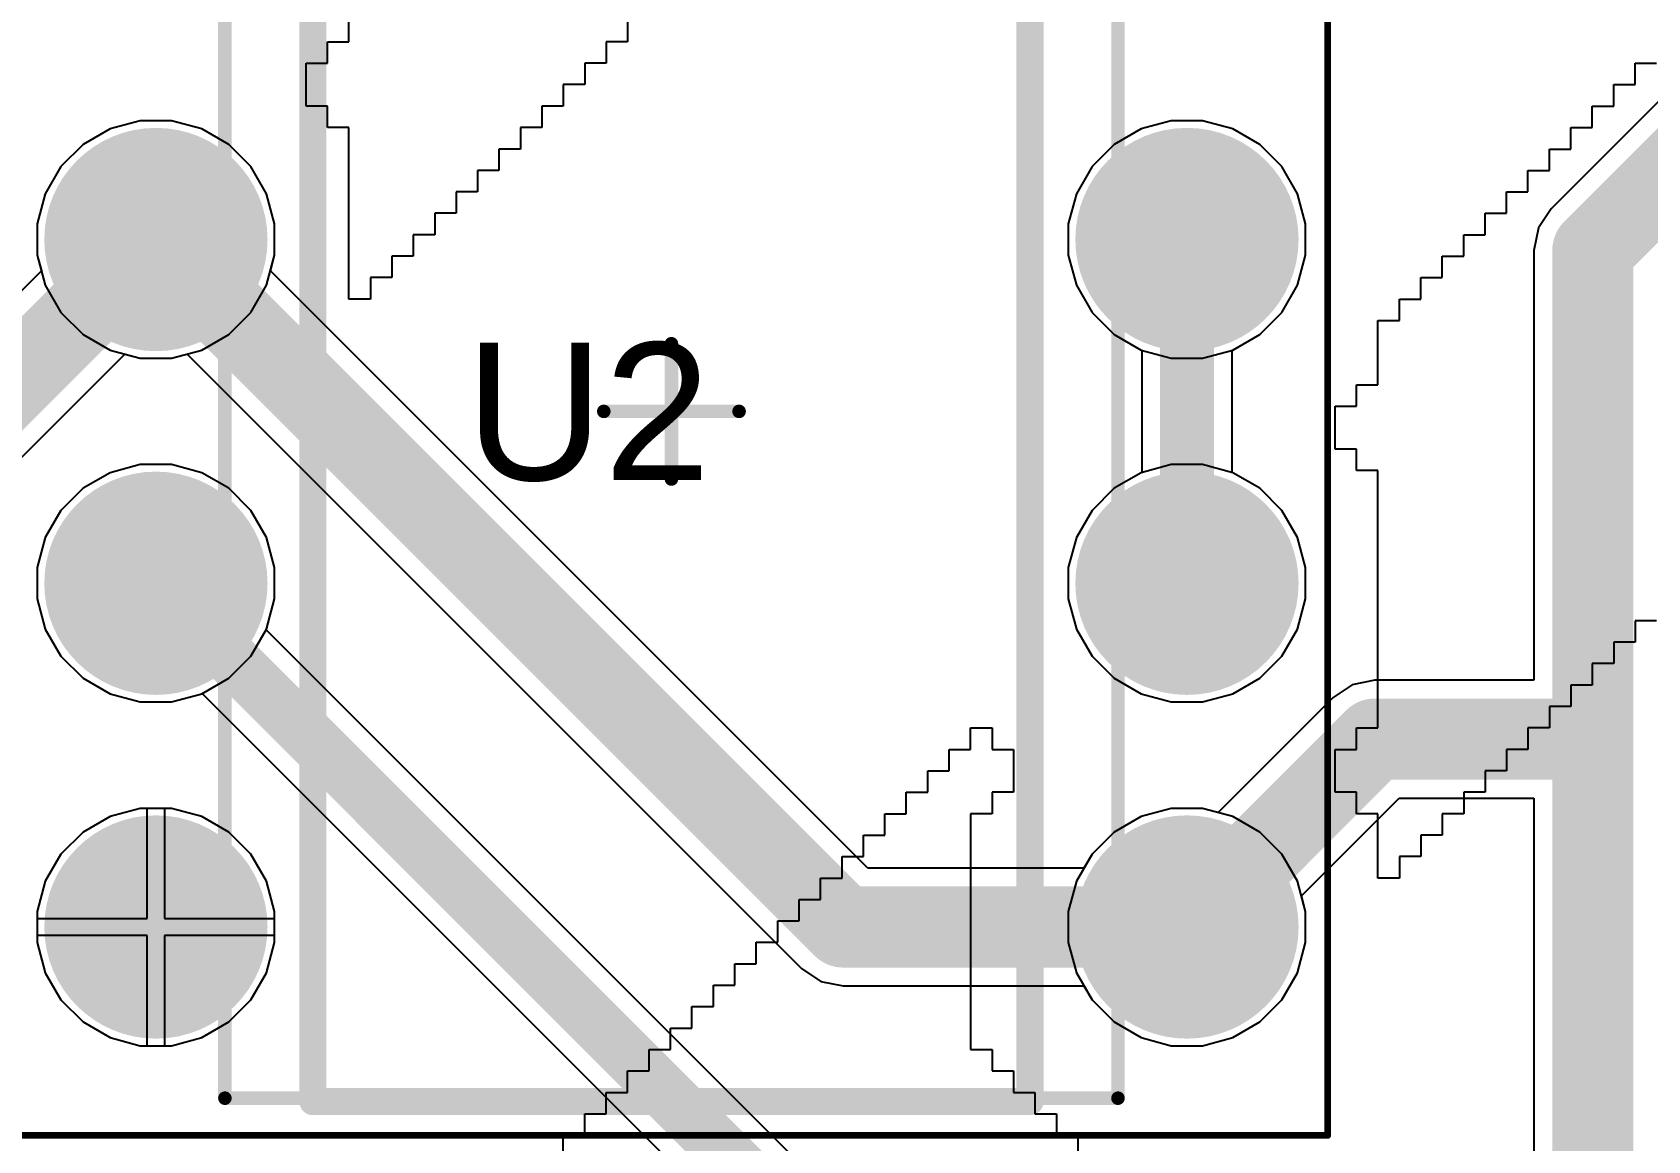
# Model space of a CAD drawing. Header units: inches. Extents: x 1.37 to 7.44, y 1.69 to 5.2.
# Drawn here: x 2.6955 to 3.1656, y 3.363 to 3.6855 of the extents above; entities that cross this region are included whole.
import ezdxf

# ---------------------------------------------------------------- set-up
doc = ezdxf.new("R2010")
doc.units = ezdxf.units.IN
doc.header["$MEASUREMENT"] = 0
for name, color, linetype in [('Bottom Layer', 5, 'Continuous'), ('Bottom Overlay', 54, 'Continuous'), ('Bottom Solder', 6, 'Continuous'), ('Mechanical 1', 6, 'Continuous'), ('Multi-Layer', 9, 'Continuous'), ('Pad Holes', 156, 'Continuous'), ('Top 3D Body', 56, 'Continuous'), ('Top Courtyard', 56, 'Continuous'), ('Top Layer', 1, 'Continuous'), ('Top Overlay', 2, 'Continuous'), ('Top Solder', 216, 'Continuous')]:
    doc.layers.add(name, color=color, linetype=linetype)
doc.styles.add('Arial', font='', dxfattribs={"height": 0.2})
doc.styles.get('Arial').set_extended_font_data('Arial')

# ---------------------------------------------------------------- blocks, each defined once
blk = doc.blocks.new('P0008A_62')
at = {"layer": 'Bottom Layer'}
blk.add_hatch(color=5, dxfattribs=at).paths.add_polyline_path([(-0.17953, 0.17953), (-0.12047, 0.17953), (-0.12047, 0.12047), (-0.17953, 0.12047)])
h = blk.add_hatch(color=5, dxfattribs=at)
edge = h.paths.add_edge_path()
edge.add_arc((0.15, 0.15), 0.02953, 0, 360)
h = blk.add_hatch(color=5, dxfattribs=at)
edge = h.paths.add_edge_path()
edge.add_arc((-0.15, 0.05), 0.02953, 0, 360)
h = blk.add_hatch(color=5, dxfattribs=at)
edge = h.paths.add_edge_path()
edge.add_arc((0.15, 0.05), 0.02953, 0, 360)
h = blk.add_hatch(color=5, dxfattribs=at)
edge = h.paths.add_edge_path()
edge.add_arc((-0.15, -0.05), 0.02953, 0, 360)
h = blk.add_hatch(color=5, dxfattribs=at)
edge = h.paths.add_edge_path()
edge.add_arc((0.15, -0.05), 0.02953, 0, 360)
h = blk.add_hatch(color=5, dxfattribs=at)
edge = h.paths.add_edge_path()
edge.add_arc((-0.15, -0.15), 0.02953, 0, 360)
h = blk.add_hatch(color=5, dxfattribs=at)
edge = h.paths.add_edge_path()
edge.add_arc((0.15, -0.15), 0.02953, 0, 360)
at = {"layer": 'Bottom Solder'}
blk.add_hatch(color=6, dxfattribs=at).paths.add_polyline_path([(-0.18248, 0.18248), (-0.11752, 0.18248), (-0.11752, 0.11752), (-0.18248, 0.11752)])
h = blk.add_hatch(color=6, dxfattribs=at)
edge = h.paths.add_edge_path()
edge.add_arc((0.15, 0.15), 0.03248, 0, 360)
h = blk.add_hatch(color=6, dxfattribs=at)
edge = h.paths.add_edge_path()
edge.add_arc((-0.15, 0.05), 0.03248, 0, 360)
h = blk.add_hatch(color=6, dxfattribs=at)
edge = h.paths.add_edge_path()
edge.add_arc((0.15, 0.05), 0.03248, 0, 360)
h = blk.add_hatch(color=6, dxfattribs=at)
edge = h.paths.add_edge_path()
edge.add_arc((-0.15, -0.05), 0.03248, 0, 360)
h = blk.add_hatch(color=6, dxfattribs=at)
edge = h.paths.add_edge_path()
edge.add_arc((0.15, -0.05), 0.03248, 0, 360)
h = blk.add_hatch(color=6, dxfattribs=at)
edge = h.paths.add_edge_path()
edge.add_arc((-0.15, -0.15), 0.03248, 0, 360)
h = blk.add_hatch(color=6, dxfattribs=at)
edge = h.paths.add_edge_path()
edge.add_arc((0.15, -0.15), 0.03248, 0, 360)
at = {"layer": 'Multi-Layer'}
blk.add_hatch(color=9, dxfattribs=at).paths.add_polyline_path([(-0.17953, 0.17953), (-0.12047, 0.17953), (-0.12047, 0.12047), (-0.17953, 0.12047)])
h = blk.add_hatch(color=9, dxfattribs=at)
edge = h.paths.add_edge_path()
edge.add_arc((0.15, 0.15), 0.02953, 0, 360)
h = blk.add_hatch(color=9, dxfattribs=at)
edge = h.paths.add_edge_path()
edge.add_arc((-0.15, 0.05), 0.02953, 0, 360)
h = blk.add_hatch(color=9, dxfattribs=at)
edge = h.paths.add_edge_path()
edge.add_arc((0.15, 0.05), 0.02953, 0, 360)
h = blk.add_hatch(color=9, dxfattribs=at)
edge = h.paths.add_edge_path()
edge.add_arc((-0.15, -0.05), 0.02953, 0, 360)
h = blk.add_hatch(color=9, dxfattribs=at)
edge = h.paths.add_edge_path()
edge.add_arc((0.15, -0.05), 0.02953, 0, 360)
h = blk.add_hatch(color=9, dxfattribs=at)
edge = h.paths.add_edge_path()
edge.add_arc((-0.15, -0.15), 0.02953, 0, 360)
h = blk.add_hatch(color=9, dxfattribs=at)
edge = h.paths.add_edge_path()
edge.add_arc((0.15, -0.15), 0.02953, 0, 360)
at = {"layer": 'Pad Holes'}
h = blk.add_hatch(color=7, dxfattribs=at)
edge = h.paths.add_edge_path()
edge.add_arc((-0.15, 0.15), 0.01772, 0, 360)
h = blk.add_hatch(color=7, dxfattribs=at)
edge = h.paths.add_edge_path()
edge.add_arc((0.15, 0.15), 0.01772, 0, 360)
h = blk.add_hatch(color=7, dxfattribs=at)
edge = h.paths.add_edge_path()
edge.add_arc((-0.15, 0.05), 0.01772, 0, 360)
h = blk.add_hatch(color=7, dxfattribs=at)
edge = h.paths.add_edge_path()
edge.add_arc((0.15, 0.05), 0.01772, 0, 360)
h = blk.add_hatch(color=7, dxfattribs=at)
edge = h.paths.add_edge_path()
edge.add_arc((-0.15, -0.05), 0.01772, 0, 360)
h = blk.add_hatch(color=7, dxfattribs=at)
edge = h.paths.add_edge_path()
edge.add_arc((0.15, -0.05), 0.01772, 0, 360)
h = blk.add_hatch(color=7, dxfattribs=at)
edge = h.paths.add_edge_path()
edge.add_arc((-0.15, -0.15), 0.01772, 0, 360)
h = blk.add_hatch(color=7, dxfattribs=at)
edge = h.paths.add_edge_path()
edge.add_arc((0.15, -0.15), 0.01772, 0, 360)
at = {"layer": 'Top Layer'}
blk.add_hatch(color=1, dxfattribs=at).paths.add_polyline_path([(-0.17953, 0.17953), (-0.12047, 0.17953), (-0.12047, 0.12047), (-0.17953, 0.12047)])
h = blk.add_hatch(color=1, dxfattribs=at)
edge = h.paths.add_edge_path()
edge.add_arc((0.15, 0.15), 0.02953, 0, 360)
h = blk.add_hatch(color=1, dxfattribs=at)
edge = h.paths.add_edge_path()
edge.add_arc((-0.15, 0.05), 0.02953, 0, 360)
h = blk.add_hatch(color=1, dxfattribs=at)
edge = h.paths.add_edge_path()
edge.add_arc((0.15, 0.05), 0.02953, 0, 360)
h = blk.add_hatch(color=1, dxfattribs=at)
edge = h.paths.add_edge_path()
edge.add_arc((-0.15, -0.05), 0.02953, 0, 360)
h = blk.add_hatch(color=1, dxfattribs=at)
edge = h.paths.add_edge_path()
edge.add_arc((0.15, -0.05), 0.02953, 0, 360)
h = blk.add_hatch(color=1, dxfattribs=at)
edge = h.paths.add_edge_path()
edge.add_arc((-0.15, -0.15), 0.02953, 0, 360)
h = blk.add_hatch(color=1, dxfattribs=at)
edge = h.paths.add_edge_path()
edge.add_arc((0.15, -0.15), 0.02953, 0, 360)
at = {"layer": 'Top Solder'}
blk.add_hatch(color=216, dxfattribs=at).paths.add_polyline_path([(-0.18248, 0.18248), (-0.11752, 0.18248), (-0.11752, 0.11752), (-0.18248, 0.11752)])
h = blk.add_hatch(color=216, dxfattribs=at)
edge = h.paths.add_edge_path()
edge.add_arc((0.15, 0.15), 0.03248, 0, 360)
h = blk.add_hatch(color=216, dxfattribs=at)
edge = h.paths.add_edge_path()
edge.add_arc((-0.15, 0.05), 0.03248, 0, 360)
h = blk.add_hatch(color=216, dxfattribs=at)
edge = h.paths.add_edge_path()
edge.add_arc((0.15, 0.05), 0.03248, 0, 360)
h = blk.add_hatch(color=216, dxfattribs=at)
edge = h.paths.add_edge_path()
edge.add_arc((-0.15, -0.05), 0.03248, 0, 360)
h = blk.add_hatch(color=216, dxfattribs=at)
edge = h.paths.add_edge_path()
edge.add_arc((0.15, -0.05), 0.03248, 0, 360)
h = blk.add_hatch(color=216, dxfattribs=at)
edge = h.paths.add_edge_path()
edge.add_arc((-0.15, -0.15), 0.03248, 0, 360)
h = blk.add_hatch(color=216, dxfattribs=at)
edge = h.paths.add_edge_path()
edge.add_arc((0.15, -0.15), 0.03248, 0, 360)
at = {"layer": 'Top 3D Body'}
for points in [[(-0.12992, -0.1998, 0.00394, 0.00394, 0), (-0.12992, 0.1998, 0.00394, 0.00394, 0)], [(-0.12992, 0.1998, 0.00394, 0.00394, 0), (0.12992, 0.1998, 0.00394, 0.00394, 0)], [(0.12992, -0.1998, 0.00394, 0.00394, 0), (0.12992, 0.1998, 0.00394, 0.00394, 0)], [(-0.12992, -0.1998, 0.00394, 0.00394, 0), (0.12992, -0.1998, 0.00394, 0.00394, 0)]]:
    blk.add_lwpolyline(points, format="xyseb", dxfattribs=at)
for points in [[(-0.13091, 0.1998, 0.00197, 0.00197, 1), (-0.12894, 0.1998, 0.00197, 0.00197, 1)], [(-0.13091, 0.1998, 0.00197, 0.00197, 1), (-0.12894, 0.1998, 0.00197, 0.00197, 1)], [(0.12894, 0.1998, 0.00197, 0.00197, 1), (0.13091, 0.1998, 0.00197, 0.00197, 1)], [(0.12894, 0.1998, 0.00197, 0.00197, 1), (0.13091, 0.1998, 0.00197, 0.00197, 1)], [(-0.0748, 0.16437, 0.00394, 0.00394, 1), (-0.11417, 0.16437, 0.00394, 0.00394, 1)], [(-0.11516, 0.16437, 0.00197, 0.00197, 1), (-0.11319, 0.16437, 0.00197, 0.00197, 1)], [(-0.07579, 0.16437, 0.00197, 0.00197, 1), (-0.07382, 0.16437, 0.00197, 0.00197, 1)], [(-0.13091, -0.1998, 0.00197, 0.00197, 1), (-0.12894, -0.1998, 0.00197, 0.00197, 1)], [(-0.13091, -0.1998, 0.00197, 0.00197, 1), (-0.12894, -0.1998, 0.00197, 0.00197, 1)], [(0.12894, -0.1998, 0.00197, 0.00197, 1), (0.13091, -0.1998, 0.00197, 0.00197, 1)], [(0.12894, -0.1998, 0.00197, 0.00197, 1), (0.13091, -0.1998, 0.00197, 0.00197, 1)]]:
    blk.add_lwpolyline(points, format="xyseb", close=True, dxfattribs=at)
at = {"layer": 'Top Courtyard'}
for points in [[(-0.19094, -0.21063, 0.00197, 0.00197, 0), (-0.19094, 0.21063, 0.00197, 0.00197, 0)], [(-0.19094, 0.21063, 0.00197, 0.00197, 0), (0.19094, 0.21063, 0.00197, 0.00197, 0)], [(0.19094, -0.21063, 0.00197, 0.00197, 0), (0.19094, 0.21063, 0.00197, 0.00197, 0)], [(0, -0.01969, 0.00394, 0.00394, 0), (0, 0.01969, 0.00394, 0.00394, 0)], [(-0.01969, 0, 0.00394, 0.00394, 0), (0.01969, 0, 0.00394, 0.00394, 0)], [(-0.19094, -0.21063, 0.00197, 0.00197, 0), (0.19094, -0.21063, 0.00197, 0.00197, 0)]]:
    blk.add_lwpolyline(points, format="xyseb", dxfattribs=at)
for points in [[(-0.19144, 0.21063, 0.000984, 0.000984, 1), (-0.19045, 0.21063, 0.000984, 0.000984, 1)], [(-0.19144, 0.21063, 0.000984, 0.000984, 1), (-0.19045, 0.21063, 0.000984, 0.000984, 1)], [(0.19045, 0.21063, 0.000984, 0.000984, 1), (0.19144, 0.21063, 0.000984, 0.000984, 1)], [(0.19045, 0.21063, 0.000984, 0.000984, 1), (0.19144, 0.21063, 0.000984, 0.000984, 1)], [(-0.00098, 0.01969, 0.00197, 0.00197, 1), (0.00098, 0.01969, 0.00197, 0.00197, 1)], [(-0.02067, 0, 0.00197, 0.00197, 1), (-0.0187, 0, 0.00197, 0.00197, 1)], [(0.0187, 0, 0.00197, 0.00197, 1), (0.02067, 0, 0.00197, 0.00197, 1)], [(-0.00098, -0.01969, 0.00197, 0.00197, 1), (0.00098, -0.01969, 0.00197, 0.00197, 1)], [(-0.19144, -0.21063, 0.000984, 0.000984, 1), (-0.19045, -0.21063, 0.000984, 0.000984, 1)], [(-0.19144, -0.21063, 0.000984, 0.000984, 1), (-0.19045, -0.21063, 0.000984, 0.000984, 1)], [(0.19045, -0.21063, 0.000984, 0.000984, 1), (0.19144, -0.21063, 0.000984, 0.000984, 1)], [(0.19045, -0.21063, 0.000984, 0.000984, 1), (0.19144, -0.21063, 0.000984, 0.000984, 1)]]:
    blk.add_lwpolyline(points, format="xyseb", close=True, dxfattribs=at)
at = {"layer": 'Top Overlay'}
for points in [[(-0.14508, 0.20118, 0.00984, 0.00984, 1), (-0.15492, 0.20118, 0.00984, 0.00984, 1)], [(-0.15738, 0.20118, 0.00492, 0.00492, 1), (-0.15246, 0.20118, 0.00492, 0.00492, 1)], [(-0.14754, 0.20118, 0.00492, 0.00492, 1), (-0.14262, 0.20118, 0.00492, 0.00492, 1)], [(-0.1063, 0.20079, 0.00394, 0.00394, 1), (-0.10236, 0.20079, 0.00394, 0.00394, 1)], [(-0.1063, 0.20079, 0.00394, 0.00394, 1), (-0.10236, 0.20079, 0.00394, 0.00394, 1)], [(-0.02697, 0.20079, 0.00394, 0.00394, 1), (-0.02303, 0.20079, 0.00394, 0.00394, 1)], [(-0.02697, 0.20079, 0.00394, 0.00394, 1), (-0.02303, 0.20079, 0.00394, 0.00394, 1)], [(0.02303, 0.20079, 0.00394, 0.00394, 1), (0.02697, 0.20079, 0.00394, 0.00394, 1)], [(0.02303, 0.20079, 0.00394, 0.00394, 1), (0.02697, 0.20079, 0.00394, 0.00394, 1)], [(0.10236, 0.20079, 0.00394, 0.00394, 1), (0.1063, 0.20079, 0.00394, 0.00394, 1)], [(0.10236, 0.20079, 0.00394, 0.00394, 1), (0.1063, 0.20079, 0.00394, 0.00394, 1)], [(-0.05315, 0.16142, 0.02362, 0.02362, 1), (-0.07677, 0.16142, 0.02362, 0.02362, 1)], [(-0.08268, 0.16142, 0.01181, 0.01181, 1), (-0.07087, 0.16142, 0.01181, 0.01181, 1)], [(-0.05906, 0.16142, 0.01181, 0.01181, 1), (-0.04724, 0.16142, 0.01181, 0.01181, 1)], [(-0.1063, -0.20079, 0.00394, 0.00394, 1), (-0.10236, -0.20079, 0.00394, 0.00394, 1)], [(-0.1063, -0.20079, 0.00394, 0.00394, 1), (-0.10236, -0.20079, 0.00394, 0.00394, 1)], [(0.10236, -0.20079, 0.00394, 0.00394, 1), (0.1063, -0.20079, 0.00394, 0.00394, 1)], [(0.10236, -0.20079, 0.00394, 0.00394, 1), (0.1063, -0.20079, 0.00394, 0.00394, 1)]]:
    blk.add_lwpolyline(points, format="xyseb", close=True, dxfattribs=at)
for points in [[(-0.10433, -0.20079, 0.00787, 0.00787, 0), (-0.10433, 0.20079, 0.00787, 0.00787, 0)], [(-0.10433, 0.20079, 0.00787, 0.00787, 0), (-0.025, 0.20079, 0.00787, 0.00787, 0)], [(0.025, 0.20079, 0.00787, 0.00787, -1), (-0.025, 0.20079, 0.00787, 0.00787, 0)], [(0.025, 0.20079, 0.00787, 0.00787, 0), (0.10433, 0.20079, 0.00787, 0.00787, 0)], [(0.10433, -0.20079, 0.00787, 0.00787, 0), (0.10433, 0.20079, 0.00787, 0.00787, 0)], [(-0.10433, -0.20079, 0.00787, 0.00787, 0), (0.10433, -0.20079, 0.00787, 0.00787, 0)]]:
    blk.add_lwpolyline(points, format="xyseb", dxfattribs=at)
at = {"layer": 'Mechanical 1', "style": 'Arial'}
blk.add_text('U2', height=0.04, dxfattribs=at).set_placement((-0.06, -0.02))

msp = doc.modelspace()

# ---------------------------------------------------------------- linework, layer by layer
at = {"layer": 'Bottom Layer'}
for p, q in [((3.22637, 3.72305), (3.13749, 3.63417)), ((2.71817, 3.65737), (2.7103, 3.65283)), ((2.72695, 3.65972), (2.71817, 3.65737)), ((2.73604, 3.65972), (2.72695, 3.65972)), ((2.74482, 3.65737), (2.73604, 3.65972)), ((2.7527, 3.65283), (2.74482, 3.65737)), ((3.01817, 3.65737), (3.0103, 3.65283)), ((3.02695, 3.65972), (3.01817, 3.65737)), ((3.03604, 3.65972), (3.02695, 3.65972)), ((3.04482, 3.65737), (3.03604, 3.65972)), ((3.0527, 3.65283), (3.04482, 3.65737)), ((2.7103, 3.65283), (2.70387, 3.6464)), ((2.75912, 3.6464), (2.7527, 3.65283)), ((3.0103, 3.65283), (3.00387, 3.6464)), ((3.05912, 3.6464), (3.0527, 3.65283)), ((2.70387, 3.6464), (2.69932, 3.63852)), ((2.76367, 3.63852), (2.75912, 3.6464)), ((3.00387, 3.6464), (2.99932, 3.63852)), ((3.06367, 3.63852), (3.05912, 3.6464)), ((2.69932, 3.63852), (2.69697, 3.62974)), ((2.76602, 3.62974), (2.76367, 3.63852)), ((2.99932, 3.63852), (2.99697, 3.62974)), ((3.06602, 3.62974), (3.06367, 3.63852)), ((3.13749, 3.63417), (3.13377, 3.62861)), ((2.69697, 3.62974), (2.69697, 3.62065)), ((2.76602, 3.62065), (2.76602, 3.62974)), ((2.99697, 3.62974), (2.99697, 3.62065)), ((3.06602, 3.62065), (3.06602, 3.62974)), ((3.13377, 3.62861), (3.13247, 3.62205)), ((2.69697, 3.62065), (2.69818, 3.61612)), ((2.76481, 3.61612), (2.76602, 3.62065)), ((2.99697, 3.62065), (2.99932, 3.61187)), ((3.06367, 3.61187), (3.06602, 3.62065)), ((3.13247, 3.62205), (3.13247, 3.497)), ((2.69818, 3.61612), (2.66357, 3.58151)), ((2.9386, 3.44234), (2.76481, 3.61612)), ((2.99932, 3.61187), (3.00387, 3.604)), ((3.05912, 3.604), (3.06367, 3.61187)), ((3.00387, 3.604), (3.0103, 3.59757)), ((3.0527, 3.59757), (3.05912, 3.604)), ((3.0103, 3.59757), (3.01817, 3.59302)), ((3.04482, 3.59302), (3.0527, 3.59757)), ((2.68279, 3.55225), (2.72242, 3.59188)), ((2.72242, 3.59188), (2.72695, 3.59067)), ((2.73604, 3.59067), (2.74057, 3.59188)), ((2.74057, 3.59188), (2.91938, 3.41308)), ((3.01817, 3.59302), (3.02695, 3.59067)), ((3.03604, 3.59067), (3.04482, 3.59302)), ((2.72695, 3.59067), (2.73604, 3.59067)), ((3.02695, 3.59067), (3.03604, 3.59067)), ((2.72695, 3.55972), (2.71817, 3.55737)), ((2.73604, 3.55972), (2.72695, 3.55972)), ((2.74482, 3.55737), (2.73604, 3.55972)), ((3.02695, 3.55972), (3.01817, 3.55737)), ((3.03604, 3.55972), (3.02695, 3.55972)), ((3.04482, 3.55737), (3.03604, 3.55972)), ((2.71817, 3.55737), (2.7103, 3.55283)), ((2.7527, 3.55283), (2.74482, 3.55737)), ((3.01817, 3.55737), (3.0103, 3.55283)), ((3.0527, 3.55283), (3.04482, 3.55737)), ((2.7103, 3.55283), (2.70387, 3.5464)), ((2.75912, 3.5464), (2.7527, 3.55283)), ((3.0103, 3.55283), (3.00387, 3.5464)), ((3.05912, 3.5464), (3.0527, 3.55283)), ((2.70387, 3.5464), (2.69932, 3.53852)), ((2.76367, 3.53852), (2.75912, 3.5464)), ((3.00387, 3.5464), (2.99932, 3.53852)), ((3.06367, 3.53852), (3.05912, 3.5464)), ((2.69932, 3.53852), (2.69697, 3.52974)), ((2.76602, 3.52974), (2.76367, 3.53852)), ((2.99932, 3.53852), (2.99697, 3.52974)), ((3.06602, 3.52974), (3.06367, 3.53852)), ((2.69697, 3.52974), (2.69697, 3.52065)), ((2.76602, 3.52065), (2.76602, 3.52974)), ((2.99697, 3.52974), (2.99697, 3.52065)), ((3.06602, 3.52065), (3.06602, 3.52974)), ((2.69697, 3.52065), (2.69932, 3.51187)), ((2.76367, 3.51187), (2.76602, 3.52065)), ((2.99697, 3.52065), (2.99932, 3.51187)), ((3.06367, 3.51187), (3.06602, 3.52065)), ((2.69932, 3.51187), (2.70387, 3.504)), ((2.75912, 3.504), (2.76367, 3.51187)), ((2.99932, 3.51187), (3.00387, 3.504)), ((3.05912, 3.504), (3.06367, 3.51187)), ((2.70387, 3.504), (2.7103, 3.49757)), ((2.7527, 3.49757), (2.75912, 3.504)), ((3.00387, 3.504), (3.0103, 3.49757)), ((3.0527, 3.49757), (3.05912, 3.504)), ((2.7103, 3.49757), (2.71817, 3.49302)), ((2.74482, 3.49302), (2.7527, 3.49757)), ((3.0103, 3.49757), (3.01817, 3.49302)), ((3.04482, 3.49302), (3.0527, 3.49757)), ((3.08615, 3.497), (3.0796, 3.49569)), ((3.13247, 3.497), (3.08615, 3.497)), ((2.71817, 3.49302), (2.72695, 3.49067)), ((2.73604, 3.49067), (2.74482, 3.49302)), ((3.01817, 3.49302), (3.02695, 3.49067)), ((3.03604, 3.49067), (3.04482, 3.49302)), ((3.0796, 3.49569), (3.07403, 3.49198)), ((2.72695, 3.49067), (2.73604, 3.49067)), ((3.02695, 3.49067), (3.03604, 3.49067)), ((3.07403, 3.49198), (3.04057, 3.45851)), ((2.72695, 3.45972), (2.71817, 3.45737)), ((2.729, 3.45972), (2.72695, 3.45972)), ((2.729, 3.4277), (2.729, 3.45972)), ((2.73604, 3.45972), (2.734, 3.45972)), ((2.734, 3.45972), (2.734, 3.4277)), ((2.74482, 3.45737), (2.73604, 3.45972)), ((3.02695, 3.45972), (3.01817, 3.45737)), ((3.03604, 3.45972), (3.02695, 3.45972)), ((3.04057, 3.45851), (3.03604, 3.45972)), ((3.06481, 3.43427), (3.09325, 3.46272)), ((3.09325, 3.46272), (3.13247, 3.46272)), ((3.13247, 3.46272), (3.13247, 3.26772)), ((2.71817, 3.45737), (2.7103, 3.45283)), ((2.7527, 3.45283), (2.74482, 3.45737)), ((3.01817, 3.45737), (3.0103, 3.45283)), ((2.7103, 3.45283), (2.70387, 3.4464)), ((2.75912, 3.4464), (2.7527, 3.45283)), ((3.0103, 3.45283), (3.00387, 3.4464)), ((2.70387, 3.4464), (2.69932, 3.43852)), ((2.76367, 3.43852), (2.75912, 3.4464)), ((3.00387, 3.4464), (3.00152, 3.44234)), ((3.00152, 3.44234), (2.9386, 3.44234)), ((2.69932, 3.43852), (2.69697, 3.42974)), ((2.76602, 3.42974), (2.76367, 3.43852)), ((3.06602, 3.42974), (3.06481, 3.43427)), ((2.69697, 3.42974), (2.69697, 3.4277)), ((2.69697, 3.4277), (2.729, 3.4277)), ((2.734, 3.4277), (2.76602, 3.4277)), ((2.76602, 3.4277), (2.76602, 3.42974)), ((3.06602, 3.42065), (3.06602, 3.42974)), ((2.729, 3.4227), (2.69697, 3.4227)), ((2.69697, 3.4227), (2.69697, 3.42065)), ((2.729, 3.39067), (2.729, 3.4227)), ((2.76602, 3.4227), (2.734, 3.4227)), ((2.734, 3.4227), (2.734, 3.39067)), ((2.76602, 3.42065), (2.76602, 3.4227)), ((2.69697, 3.42065), (2.69932, 3.41187)), ((2.76367, 3.41187), (2.76602, 3.42065)), ((3.06367, 3.41187), (3.06602, 3.42065)), ((2.91938, 3.41308), (2.92494, 3.40936)), ((2.69932, 3.41187), (2.70387, 3.404)), ((2.75912, 3.404), (2.76367, 3.41187)), ((2.92494, 3.40936), (2.9315, 3.40806)), ((2.9315, 3.40806), (3.00152, 3.40806)), ((3.00152, 3.40806), (3.00387, 3.404)), ((3.05912, 3.404), (3.06367, 3.41187)), ((2.70387, 3.404), (2.7103, 3.39757)), ((2.7527, 3.39757), (2.75912, 3.404)), ((3.00387, 3.404), (3.0103, 3.39757)), ((3.0527, 3.39757), (3.05912, 3.404)), ((2.7103, 3.39757), (2.71817, 3.39302)), ((2.74482, 3.39302), (2.7527, 3.39757)), ((3.0103, 3.39757), (3.01817, 3.39302)), ((3.04482, 3.39302), (3.0527, 3.39757)), ((2.71817, 3.39302), (2.72695, 3.39067)), ((2.72695, 3.39067), (2.729, 3.39067)), ((2.734, 3.39067), (2.73604, 3.39067)), ((2.73604, 3.39067), (2.74482, 3.39302)), ((3.01817, 3.39302), (3.02695, 3.39067)), ((3.02695, 3.39067), (3.03604, 3.39067)), ((3.03604, 3.39067), (3.04482, 3.39302))]:
    msp.add_line(p, q, dxfattribs=at)
for points in [[(3.14961, 3.62205, 0.02362, 0.02362, 0), (3.26772, 3.74016, 0.02362, 0.02362, 0)], [(2.67067, 3.56437, 0.02362, 0.02362, 0), (2.7315, 3.6252, 0.02362, 0.02362, 0)], [(2.7315, 3.6252, 0.02362, 0.02362, 0), (2.9315, 3.4252, 0.02362, 0.02362, 0)], [(3.14961, 3.47986, 0.02362, 0.02362, 0), (3.14961, 3.62205, 0.02362, 0.02362, 0)], [(3.0315, 3.4252, 0.02362, 0.02362, 0), (3.08615, 3.47986, 0.02362, 0.02362, 0)], [(3.08615, 3.47986, 0.02362, 0.02362, 0), (3.14961, 3.47986, 0.02362, 0.02362, 0)], [(3.14961, 3.26772, 0.02362, 0.02362, 0), (3.14961, 3.47986, 0.02362, 0.02362, 0)], [(2.9315, 3.4252, 0.02362, 0.02362, 0), (3.0315, 3.4252, 0.02362, 0.02362, 0)]]:
    msp.add_lwpolyline(points, format="xyseb", dxfattribs=at)
for points in [[(2.72559, 3.6252, 0.01181, 0.01181, 1), (2.7374, 3.6252, 0.01181, 0.01181, 1)], [(2.72559, 3.6252, 0.01181, 0.01181, 1), (2.7374, 3.6252, 0.01181, 0.01181, 1)], [(3.1437, 3.62205, 0.01181, 0.01181, 1), (3.15551, 3.62205, 0.01181, 0.01181, 1)], [(3.1437, 3.62205, 0.01181, 0.01181, 1), (3.15551, 3.62205, 0.01181, 0.01181, 1)], [(3.08025, 3.47986, 0.01181, 0.01181, 1), (3.09206, 3.47986, 0.01181, 0.01181, 1)], [(3.08025, 3.47986, 0.01181, 0.01181, 1), (3.09206, 3.47986, 0.01181, 0.01181, 1)], [(3.1437, 3.47986, 0.01181, 0.01181, 1), (3.15551, 3.47986, 0.01181, 0.01181, 1)], [(3.1437, 3.47986, 0.01181, 0.01181, 1), (3.15551, 3.47986, 0.01181, 0.01181, 1)], [(3.1437, 3.47986, 0.01181, 0.01181, 1), (3.15551, 3.47986, 0.01181, 0.01181, 1)], [(2.92559, 3.4252, 0.01181, 0.01181, 1), (2.9374, 3.4252, 0.01181, 0.01181, 1)], [(2.92559, 3.4252, 0.01181, 0.01181, 1), (2.9374, 3.4252, 0.01181, 0.01181, 1)], [(3.02559, 3.4252, 0.01181, 0.01181, 1), (3.0374, 3.4252, 0.01181, 0.01181, 1)], [(3.02559, 3.4252, 0.01181, 0.01181, 1), (3.0374, 3.4252, 0.01181, 0.01181, 1)]]:
    msp.add_lwpolyline(points, format="xyseb", close=True, dxfattribs=at)
at = {"layer": 'Bottom Overlay'}
for p, q in [((2.78766, 3.68272), (2.78766, 3.75757)), ((2.86875, 3.68896), (2.86875, 3.68272)), ((2.78142, 3.67648), (2.78142, 3.68272)), ((2.78142, 3.68272), (2.78766, 3.68272)), ((2.86875, 3.68272), (2.86251, 3.68272)), ((2.86251, 3.68272), (2.86251, 3.67648)), ((2.77519, 3.66401), (2.77519, 3.67648)), ((2.77519, 3.67648), (2.78142, 3.67648)), ((2.86251, 3.67648), (2.85627, 3.67648)), ((2.85627, 3.67648), (2.85627, 3.67025)), ((3.16192, 3.67025), (3.16192, 3.67648)), ((3.16192, 3.67648), (3.16816, 3.67648)), ((2.85627, 3.67025), (2.85004, 3.67025)), ((2.85004, 3.67025), (2.85004, 3.66401)), ((3.15568, 3.66401), (3.15568, 3.67025)), ((3.15568, 3.67025), (3.16192, 3.67025)), ((2.78142, 3.66401), (2.77519, 3.66401)), ((2.78142, 3.65777), (2.78142, 3.66401)), ((2.85004, 3.66401), (2.8438, 3.66401)), ((2.8438, 3.66401), (2.8438, 3.65777)), ((3.14944, 3.65777), (3.14944, 3.66401)), ((3.14944, 3.66401), (3.15568, 3.66401)), ((2.78766, 3.65777), (2.78142, 3.65777)), ((2.78766, 3.60787), (2.78766, 3.65777)), ((2.8438, 3.65777), (2.83756, 3.65777)), ((2.83756, 3.65777), (2.83756, 3.65153)), ((3.14321, 3.65153), (3.14321, 3.65777)), ((3.14321, 3.65777), (3.14944, 3.65777)), ((2.83756, 3.65153), (2.83132, 3.65153)), ((2.83132, 3.65153), (2.83132, 3.6453)), ((3.13697, 3.6453), (3.13697, 3.65153)), ((3.13697, 3.65153), (3.14321, 3.65153)), ((2.83132, 3.6453), (2.82509, 3.6453)), ((2.82509, 3.6453), (2.82509, 3.63906)), ((3.13073, 3.63906), (3.13073, 3.6453)), ((3.13073, 3.6453), (3.13697, 3.6453)), ((2.82509, 3.63906), (2.81885, 3.63906)), ((2.81885, 3.63906), (2.81885, 3.63282)), ((3.12449, 3.63282), (3.12449, 3.63906)), ((3.12449, 3.63906), (3.13073, 3.63906)), ((2.81885, 3.63282), (2.81261, 3.63282)), ((2.81261, 3.63282), (2.81261, 3.62658)), ((3.11826, 3.62658), (3.11826, 3.63282)), ((3.11826, 3.63282), (3.12449, 3.63282)), ((2.81261, 3.62658), (2.80637, 3.62658)), ((2.80637, 3.62658), (2.80637, 3.62035)), ((3.11202, 3.62035), (3.11202, 3.62658)), ((3.11202, 3.62658), (3.11826, 3.62658)), ((2.80637, 3.62035), (2.80014, 3.62035)), ((2.80014, 3.62035), (2.80014, 3.61411)), ((3.10578, 3.61411), (3.10578, 3.62035)), ((3.10578, 3.62035), (3.11202, 3.62035)), ((2.80014, 3.61411), (2.7939, 3.61411)), ((2.7939, 3.61411), (2.7939, 3.60787)), ((3.09954, 3.60787), (3.09954, 3.61411)), ((3.09954, 3.61411), (3.10578, 3.61411)), ((2.7939, 3.60787), (2.78766, 3.60787)), ((3.09331, 3.60163), (3.09331, 3.60787)), ((3.09331, 3.60787), (3.09954, 3.60787)), ((3.08707, 3.58292), (3.08707, 3.60163)), ((3.08707, 3.60163), (3.09331, 3.60163)), ((3.08083, 3.57668), (3.08083, 3.58292)), ((3.08083, 3.58292), (3.08707, 3.58292)), ((3.07459, 3.56421), (3.07459, 3.57668)), ((3.07459, 3.57668), (3.08083, 3.57668)), ((3.08083, 3.56421), (3.07459, 3.56421)), ((3.08083, 3.55797), (3.08083, 3.56421)), ((3.08707, 3.55797), (3.08083, 3.55797)), ((3.08707, 3.48312), (3.08707, 3.55797)), ((3.16816, 3.51431), (3.16192, 3.51431)), ((3.16192, 3.51431), (3.16192, 3.50807)), ((3.16192, 3.50807), (3.15568, 3.50807)), ((3.15568, 3.50807), (3.15568, 3.50183)), ((3.15568, 3.50183), (3.14944, 3.50183)), ((3.14944, 3.50183), (3.14944, 3.49559)), ((3.14944, 3.49559), (3.14321, 3.49559)), ((3.14321, 3.49559), (3.14321, 3.48936)), ((3.14321, 3.48936), (3.13697, 3.48936)), ((3.13697, 3.48936), (3.13697, 3.48312)), ((2.96855, 3.47688), (2.96855, 3.48312)), ((2.96855, 3.48312), (2.97479, 3.48312)), ((2.97479, 3.48312), (2.97479, 3.47688)), ((3.08083, 3.47688), (3.08083, 3.48312)), ((3.08083, 3.48312), (3.08707, 3.48312)), ((3.13697, 3.48312), (3.13073, 3.48312)), ((3.13073, 3.48312), (3.13073, 3.47688)), ((2.96231, 3.47064), (2.96231, 3.47688)), ((2.96231, 3.47688), (2.96855, 3.47688)), ((2.97479, 3.47688), (2.98103, 3.47688)), ((2.98103, 3.47688), (2.98103, 3.4644)), ((3.07459, 3.4644), (3.07459, 3.47688)), ((3.07459, 3.47688), (3.08083, 3.47688)), ((3.13073, 3.47688), (3.12449, 3.47688)), ((3.12449, 3.47688), (3.12449, 3.47064)), ((2.95608, 3.4644), (2.95608, 3.47064)), ((2.95608, 3.47064), (2.96231, 3.47064)), ((3.12449, 3.47064), (3.11826, 3.47064)), ((3.11826, 3.47064), (3.11826, 3.4644)), ((2.94984, 3.45817), (2.94984, 3.4644)), ((2.94984, 3.4644), (2.95608, 3.4644)), ((2.98103, 3.4644), (2.97479, 3.4644)), ((2.97479, 3.4644), (2.97479, 3.45817)), ((3.08083, 3.4644), (3.07459, 3.4644)), ((3.08083, 3.45817), (3.08083, 3.4644)), ((3.11826, 3.4644), (3.11202, 3.4644)), ((3.11202, 3.4644), (3.11202, 3.45817)), ((2.9436, 3.45193), (2.9436, 3.45817)), ((2.9436, 3.45817), (2.94984, 3.45817)), ((2.97479, 3.45817), (2.96855, 3.45817)), ((2.96855, 3.45817), (2.96855, 3.38955)), ((3.08707, 3.45817), (3.08083, 3.45817)), ((3.08707, 3.43945), (3.08707, 3.45817)), ((3.11202, 3.45817), (3.10578, 3.45817)), ((3.10578, 3.45817), (3.10578, 3.45193)), ((2.93736, 3.44569), (2.93736, 3.45193)), ((2.93736, 3.45193), (2.9436, 3.45193)), ((3.10578, 3.45193), (3.09954, 3.45193)), ((3.09954, 3.45193), (3.09954, 3.44569)), ((2.93113, 3.43945), (2.93113, 3.44569)), ((2.93113, 3.44569), (2.93736, 3.44569)), ((3.09954, 3.44569), (3.09331, 3.44569)), ((3.09331, 3.44569), (3.09331, 3.43945)), ((2.92489, 3.43322), (2.92489, 3.43945)), ((2.92489, 3.43945), (2.93113, 3.43945)), ((3.09331, 3.43945), (3.08707, 3.43945)), ((2.91865, 3.42698), (2.91865, 3.43322)), ((2.91865, 3.43322), (2.92489, 3.43322)), ((2.91241, 3.42074), (2.91241, 3.42698)), ((2.91241, 3.42698), (2.91865, 3.42698)), ((2.90618, 3.4145), (2.90618, 3.42074)), ((2.90618, 3.42074), (2.91241, 3.42074)), ((2.89994, 3.40827), (2.89994, 3.4145)), ((2.89994, 3.4145), (2.90618, 3.4145)), ((2.8937, 3.40203), (2.8937, 3.40827)), ((2.8937, 3.40827), (2.89994, 3.40827)), ((2.88746, 3.39579), (2.88746, 3.40203)), ((2.88746, 3.40203), (2.8937, 3.40203)), ((2.88123, 3.38955), (2.88123, 3.39579)), ((2.88123, 3.39579), (2.88746, 3.39579)), ((2.87499, 3.38332), (2.87499, 3.38955)), ((2.87499, 3.38955), (2.88123, 3.38955)), ((2.96855, 3.38955), (2.97479, 3.38955)), ((2.97479, 3.38955), (2.97479, 3.38332)), ((2.86875, 3.37708), (2.86875, 3.38332)), ((2.86875, 3.38332), (2.87499, 3.38332)), ((2.97479, 3.38332), (2.98103, 3.38332)), ((2.98103, 3.38332), (2.98103, 3.37708)), ((2.86251, 3.37084), (2.86251, 3.37708)), ((2.86251, 3.37708), (2.86875, 3.37708)), ((2.98103, 3.37708), (2.98727, 3.37708)), ((2.98727, 3.37708), (2.98727, 3.37084)), ((2.85627, 3.3646), (2.85627, 3.37084)), ((2.85627, 3.37084), (2.86251, 3.37084)), ((2.98727, 3.37084), (2.9935, 3.37084)), ((2.9935, 3.37084), (2.9935, 3.3646)), ((2.85004, 3.35836), (2.85004, 3.3646)), ((2.85004, 3.3646), (2.85627, 3.3646)), ((2.9935, 3.3646), (2.99974, 3.3646)), ((2.99974, 3.3646), (2.99974, 3.35836))]:
    msp.add_line(p, q, dxfattribs=at)
at = {"layer": 'Top Layer'}
for p, q in [((2.71817, 3.65737), (2.7103, 3.65283)), ((2.72695, 3.65972), (2.71817, 3.65737)), ((2.73604, 3.65972), (2.72695, 3.65972)), ((2.74482, 3.65737), (2.73604, 3.65972)), ((2.7527, 3.65283), (2.74482, 3.65737)), ((3.01817, 3.65737), (3.0103, 3.65283)), ((3.02695, 3.65972), (3.01817, 3.65737)), ((3.03604, 3.65972), (3.02695, 3.65972)), ((3.04482, 3.65737), (3.03604, 3.65972)), ((3.0527, 3.65283), (3.04482, 3.65737)), ((2.7103, 3.65283), (2.70387, 3.6464)), ((2.75912, 3.6464), (2.7527, 3.65283)), ((3.0103, 3.65283), (3.00387, 3.6464)), ((3.05912, 3.6464), (3.0527, 3.65283)), ((2.70387, 3.6464), (2.69932, 3.63852)), ((2.76367, 3.63852), (2.75912, 3.6464)), ((3.00387, 3.6464), (2.99932, 3.63852)), ((3.06367, 3.63852), (3.05912, 3.6464)), ((2.69932, 3.63852), (2.69697, 3.62974)), ((2.76602, 3.62974), (2.76367, 3.63852)), ((2.99932, 3.63852), (2.99697, 3.62974)), ((3.06602, 3.62974), (3.06367, 3.63852)), ((2.69697, 3.62974), (2.69697, 3.62065)), ((2.76602, 3.62065), (2.76602, 3.62974)), ((2.99697, 3.62974), (2.99697, 3.62065)), ((3.06602, 3.62065), (3.06602, 3.62974)), ((2.69697, 3.62065), (2.69932, 3.61187)), ((2.76367, 3.61187), (2.76602, 3.62065)), ((2.99697, 3.62065), (2.99932, 3.61187)), ((3.06367, 3.61187), (3.06602, 3.62065)), ((2.69932, 3.61187), (2.70387, 3.604)), ((2.75912, 3.604), (2.76367, 3.61187)), ((2.99932, 3.61187), (3.00387, 3.604)), ((3.05912, 3.604), (3.06367, 3.61187)), ((2.70387, 3.604), (2.7103, 3.59757)), ((2.7527, 3.59757), (2.75912, 3.604)), ((3.00387, 3.604), (3.0103, 3.59757)), ((3.0527, 3.59757), (3.05912, 3.604)), ((2.7103, 3.59757), (2.71817, 3.59302)), ((2.74482, 3.59302), (2.7527, 3.59757)), ((3.0103, 3.59757), (3.01817, 3.59302)), ((3.04482, 3.59302), (3.0527, 3.59757)), ((2.71817, 3.59302), (2.72695, 3.59067)), ((2.73604, 3.59067), (2.74482, 3.59302)), ((3.01817, 3.59302), (3.01837, 3.59297)), ((3.01837, 3.59297), (3.01837, 3.55743)), ((3.04462, 3.59297), (3.04482, 3.59302)), ((3.04462, 3.55743), (3.04462, 3.59297)), ((2.72695, 3.59067), (2.73604, 3.59067)), ((2.72695, 3.55972), (2.71817, 3.55737)), ((2.73604, 3.55972), (2.72695, 3.55972)), ((2.74482, 3.55737), (2.73604, 3.55972)), ((2.71817, 3.55737), (2.7103, 3.55283)), ((2.7527, 3.55283), (2.74482, 3.55737)), ((3.01817, 3.55737), (3.0103, 3.55283)), ((3.01837, 3.55743), (3.01817, 3.55737)), ((3.04482, 3.55737), (3.04462, 3.55743)), ((3.0527, 3.55283), (3.04482, 3.55737)), ((2.7103, 3.55283), (2.70387, 3.5464)), ((2.75912, 3.5464), (2.7527, 3.55283)), ((3.0103, 3.55283), (3.00387, 3.5464)), ((3.05912, 3.5464), (3.0527, 3.55283)), ((2.70387, 3.5464), (2.69932, 3.53852)), ((2.76367, 3.53852), (2.75912, 3.5464)), ((3.00387, 3.5464), (2.99932, 3.53852)), ((3.06367, 3.53852), (3.05912, 3.5464)), ((2.69932, 3.53852), (2.69697, 3.52974)), ((2.76602, 3.52974), (2.76367, 3.53852)), ((2.99932, 3.53852), (2.99697, 3.52974)), ((3.06602, 3.52974), (3.06367, 3.53852)), ((2.69697, 3.52974), (2.69697, 3.52065)), ((2.76602, 3.52065), (2.76602, 3.52974)), ((2.99697, 3.52974), (2.99697, 3.52065)), ((3.06602, 3.52065), (3.06602, 3.52974)), ((2.69697, 3.52065), (2.69932, 3.51187)), ((2.76367, 3.51187), (2.76602, 3.52065)), ((2.99697, 3.52065), (2.99932, 3.51187)), ((3.06367, 3.51187), (3.06602, 3.52065)), ((2.69932, 3.51187), (2.70387, 3.504)), ((2.76357, 3.51169), (2.76367, 3.51187)), ((2.91849, 3.35676), (2.76357, 3.51169)), ((2.99932, 3.51187), (3.00387, 3.504)), ((3.05912, 3.504), (3.06367, 3.51187)), ((2.70387, 3.504), (2.7103, 3.49757)), ((3.00387, 3.504), (3.0103, 3.49757)), ((3.0527, 3.49757), (3.05912, 3.504)), ((2.7103, 3.49757), (2.71817, 3.49302)), ((3.0103, 3.49757), (3.01817, 3.49302)), ((3.04482, 3.49302), (3.0527, 3.49757)), ((2.71817, 3.49302), (2.72695, 3.49067)), ((2.73604, 3.49067), (2.74482, 3.49302)), ((2.74482, 3.49302), (2.745, 3.49313)), ((2.745, 3.49313), (2.89065, 3.34748)), ((3.01817, 3.49302), (3.02695, 3.49067)), ((3.03604, 3.49067), (3.04482, 3.49302)), ((2.72695, 3.49067), (2.73604, 3.49067)), ((3.02695, 3.49067), (3.03604, 3.49067)), ((2.72695, 3.45972), (2.71817, 3.45737)), ((2.73604, 3.45972), (2.72695, 3.45972)), ((2.74482, 3.45737), (2.73604, 3.45972)), ((3.02695, 3.45972), (3.01817, 3.45737)), ((3.03604, 3.45972), (3.02695, 3.45972)), ((3.04482, 3.45737), (3.03604, 3.45972)), ((2.71817, 3.45737), (2.7103, 3.45283)), ((2.7527, 3.45283), (2.74482, 3.45737)), ((3.01817, 3.45737), (3.0103, 3.45283)), ((3.0527, 3.45283), (3.04482, 3.45737)), ((2.7103, 3.45283), (2.70387, 3.4464)), ((2.75912, 3.4464), (2.7527, 3.45283)), ((3.0103, 3.45283), (3.00387, 3.4464)), ((3.05912, 3.4464), (3.0527, 3.45283)), ((2.70387, 3.4464), (2.69932, 3.43852)), ((2.76367, 3.43852), (2.75912, 3.4464)), ((3.00387, 3.4464), (2.99932, 3.43852)), ((3.06367, 3.43852), (3.05912, 3.4464)), ((2.69932, 3.43852), (2.69697, 3.42974)), ((2.76602, 3.42974), (2.76367, 3.43852)), ((2.99932, 3.43852), (2.99697, 3.42974)), ((3.06602, 3.42974), (3.06367, 3.43852)), ((2.69697, 3.42974), (2.69697, 3.42065)), ((2.76602, 3.42065), (2.76602, 3.42974)), ((2.99697, 3.42974), (2.99697, 3.42065)), ((3.06602, 3.42065), (3.06602, 3.42974)), ((2.69697, 3.42065), (2.69932, 3.41187)), ((2.76367, 3.41187), (2.76602, 3.42065)), ((2.99697, 3.42065), (2.99932, 3.41187)), ((3.06367, 3.41187), (3.06602, 3.42065)), ((2.69932, 3.41187), (2.70387, 3.404)), ((2.75912, 3.404), (2.76367, 3.41187)), ((2.99932, 3.41187), (3.00387, 3.404)), ((3.05912, 3.404), (3.06367, 3.41187)), ((2.70387, 3.404), (2.7103, 3.39757)), ((2.7527, 3.39757), (2.75912, 3.404)), ((3.00387, 3.404), (3.0103, 3.39757)), ((3.0527, 3.39757), (3.05912, 3.404)), ((2.7103, 3.39757), (2.71817, 3.39302)), ((2.74482, 3.39302), (2.7527, 3.39757)), ((3.0103, 3.39757), (3.01817, 3.39302)), ((3.04482, 3.39302), (3.0527, 3.39757)), ((2.71817, 3.39302), (2.72695, 3.39067)), ((2.72695, 3.39067), (2.73604, 3.39067)), ((2.73604, 3.39067), (2.74482, 3.39302)), ((3.01817, 3.39302), (3.02695, 3.39067)), ((3.02695, 3.39067), (3.03604, 3.39067)), ((3.03604, 3.39067), (3.04482, 3.39302))]:
    msp.add_line(p, q, dxfattribs=at)
for points in [[(3.0315, 3.5252, 0.01575, 0.01575, 0), (3.0315, 3.6252, 0.01575, 0.01575, 0)], [(2.7315, 3.5252, 0.01575, 0.01575, 0), (2.90921, 3.34748, 0.01575, 0.01575, 0)]]:
    msp.add_lwpolyline(points, format="xyseb", dxfattribs=at)
for points in [[(3.02756, 3.6252, 0.00787, 0.00787, 1), (3.03543, 3.6252, 0.00787, 0.00787, 1)], [(2.72756, 3.5252, 0.00787, 0.00787, 1), (2.73543, 3.5252, 0.00787, 0.00787, 1)], [(3.02756, 3.5252, 0.00787, 0.00787, 1), (3.03543, 3.5252, 0.00787, 0.00787, 1)]]:
    msp.add_lwpolyline(points, format="xyseb", close=True, dxfattribs=at)

# ---------------------------------------------------------------- block references
msp.add_blockref('P0008A_62', (2.8815, 3.5752))

doc.saveas('drawing.dxf')
